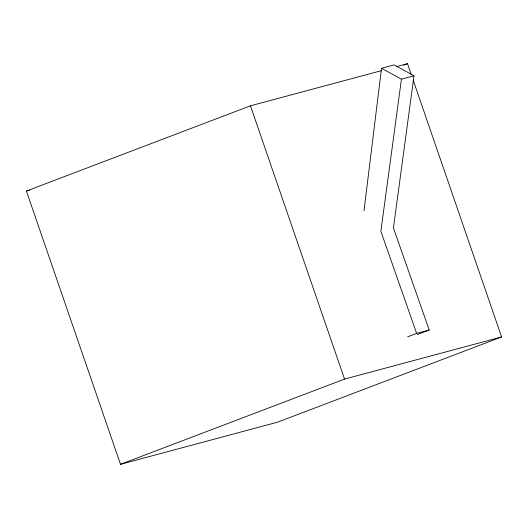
<?xml version="1.0" encoding="UTF-8"?>
<svg xmlns="http://www.w3.org/2000/svg" width="528" height="528" viewBox="0 0 528 528"><rect width="100%" height="100%" fill="white"/><g stroke="black" fill="none" stroke-linecap="round" stroke-linejoin="round"><path stroke-width="0.79" d="M417.292 334.561L429.205 330.026L393.433 227.911L414.005 75.781L394.086 64.904L381.526 68.277L363.997 210.712M414.005 75.781L401.445 79.154L380.866 231.277L416.645 333.399L429.205 330.026M413.134 80.025L501.6 336.95L277.55 422.182L120.496 464.323L26.4 191.05L250.45 105.818L381.328 70.699M403.656 65.142L407.504 63.677L411.259 74.58M407.702 336.798L416.645 333.399M120.496 464.323L344.546 379.091L501.6 336.95M396.403 66.66L407.504 63.677M26.4 191.05L29.575 190.199M381.526 68.277L401.445 79.154M250.45 105.818L344.546 379.091"/></g></svg>
